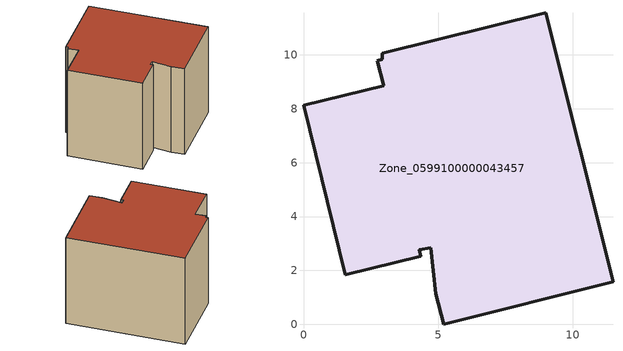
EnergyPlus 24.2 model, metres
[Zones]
Zone_0599100000043457
 floor ground (C_G): 2.92,10.06 8.99,11.57 11.49,1.58 5.2,0 4.91,1.14 4.72,2.84 4.29,2.76 4.34,2.53 1.56,1.83 0,8.14 2.97,8.86 2.73,9.79 2.91,9.84 z0
 wall outside (C_F): 0,8.14 1.56,1.83 4.34,2.53 4.29,2.76 4.72,2.84 4.91,1.14 5.2,0 11.49,1.58 8.99,11.57 2.92,10.06 2.91,9.84 2.73,9.79 2.97,8.86 0,8.14 z0:8.49
 roof outside (C_R): 8.99,11.57 2.92,10.06 2.91,9.84 2.73,9.79 2.97,8.86 0,8.14 1.56,1.83 4.34,2.53 4.29,2.76 4.72,2.84 4.91,1.14 5.2,0 11.49,1.58 z8.49
[BUILDING]
Pand.0599100000043457: North Axis=0; Terrain=City; Loads Convergence Tolerance Value=0.04; Temperature Convergence Tolerance Value=0.4; Solar Distribution=FullExterior; Maximum Number of Warmup Days=25; Minimum Number of Warmup Days=1
[Site:Location]
Rotterdam.The.Hague.AP_ZH_NLD Design_Conditions: Latitude=51.96; Longitude=4.45; Time Zone=1; Elevation=-4.5
[SITE:GROUNDTEMPERATURE:BUILDINGSURFACE]
18, 18, 18, 18, 18, 18, 18, 18, 18, 18, 18, 18
[MATERIAL] Thermal Absorptance=0.9; Solar Absorptance=0.7; Visible Absorptance=0.7
Name | Roughness | Thickness | Conductivity | Density | Specific Heat
G.TC.1992-2005 | MediumSmooth | 0.15 | 0.06 | 540 | 1210
F.TC.1992-2005 | Rough | 0.3 | 0.12 | 1920 | 840
R.TC.1992-2005 | MediumRough | 0.2 | 0.08 | 1500 | 1000
[CONSTRUCTION]
C_G: G.TC.1992-2005
C_F: F.TC.1992-2005
C_R: R.TC.1992-2005
[ZONE]
Zone_0599100000043457: Type=1; Multiplier=1; Ceiling Height=Autocalculate; Volume=Autocalculate; Floor Area=autocalculate; Part of Total Floor Area=Yes
[ZONEINFILTRATION:DESIGNFLOWRATE]
Infil_Zone_0599100000043457: Zone or ZoneList or Space or SpaceList=Zone_0599100000043457; Schedule=AlwaysOn; Design Flow Rate Calculation Method=Flow/Area; Flow Rate per Floor Area=0.0015; Constant Term Coefficient=1; Temperature Term Coefficient=0; Velocity Term Coefficient=0; Velocity Squared Term Coefficient=0
[HVACTEMPLATE:ZONE:IDEALLOADSAIRSYSTEM]
Zone_0599100000043457: Maximum Heating Supply Air Temperature=50; Minimum Cooling Supply Air Temperature=13; Maximum Heating Supply Air Humidity Ratio=0.0156; Minimum Cooling Supply Air Humidity Ratio=0.0077; Heating Limit=NoLimit; Cooling Limit=NoLimit; Dehumidification Control Type=ConstantSensibleHeatRatio; Cooling Sensible Heat Ratio=0.7; Dehumidification Setpoint=60; Humidification Control Type=None; Humidification Setpoint=30; Outdoor Air Method=None; Outdoor Air Flow Rate per Person=0.00944; Outdoor Air Flow Rate per Zone Floor Area=0; Outdoor Air Flow Rate per Zone=0; Demand Controlled Ventilation Type=None; Outdoor Air Economizer Type=NoEconomizer; Heat Recovery Type=None; Sensible Heat Recovery Effectiveness=0.7; Latent Heat Recovery Effectiveness=0.65
[ZONECONTROL:THERMOSTAT]
ThermostatControl_Zone_0599100000043457: Zone or ZoneList=Zone_0599100000043457; Control Type Schedule=DualSetpointControlType; Control 1=Thermostat_Zone_0599100000043457; Temperature Difference Between Cutout And Setpoint=0
[THERMOSTATSETPOINT:DUALSETPOINT]
Thermostat_Zone_0599100000043457: Heating Setpoint Temperature Schedule=HeatingSetpoint_Zone_0599100000043457; Cooling Setpoint Temperature Schedule=CoolingSetpoint_Zone_0599100000043457
[SCHEDULE:COMPACT]
HeatingSetpoint_Zone_0599100000043457: Through: 12/31, For: AllDays, Until: 24:00, 21
CoolingSetpoint_Zone_0599100000043457: Through: 12/31, For: AllDays, Until: 24:00, 24
DualSetpointControlType: Through: 12/31, For: AllDays, Until: 24:00, 4
AlwaysOn: Through: 12/31, For: AllDays, Until: 24:00, 1
